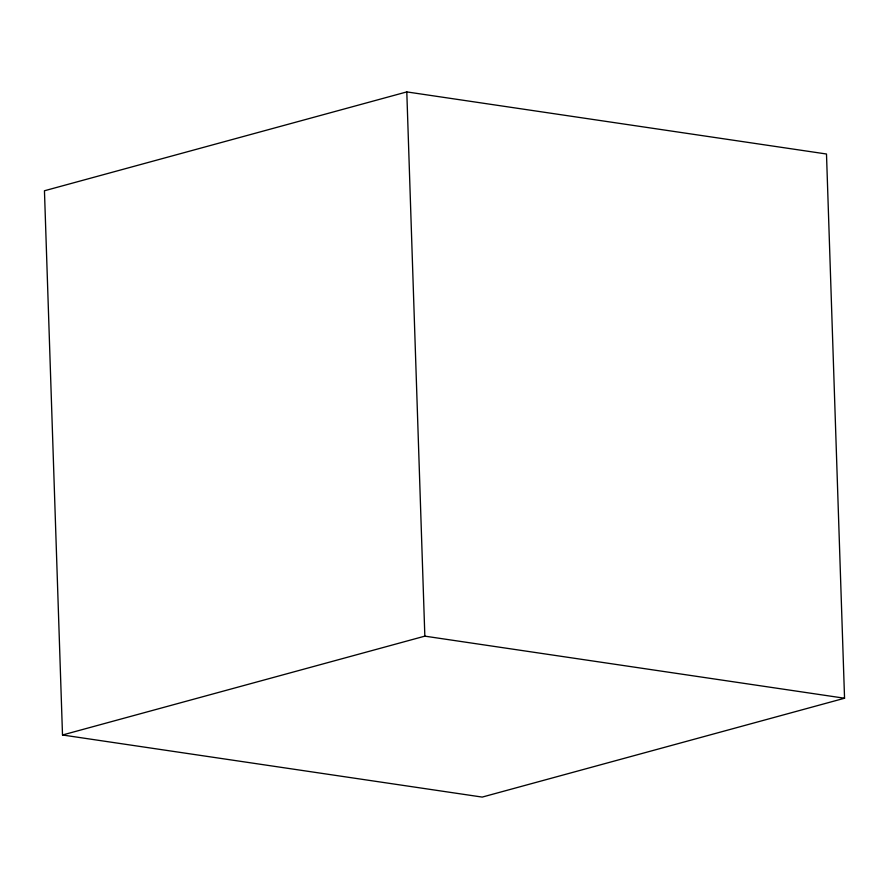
<?xml version="1.0" encoding="UTF-8"?>
<svg xmlns="http://www.w3.org/2000/svg" width="889" height="889" viewBox="0 0 889 889"><rect width="100%" height="100%" fill="white"/><g stroke="black" fill="none" stroke-linecap="round" stroke-linejoin="round"><path stroke-width="1.33" d="M406.795 91.911L44.45 190.768L62.508 734.992L482.205 797.089L844.55 698.232L826.492 154.008L406.795 91.911L424.842 636.146L62.508 734.992M424.842 636.146L844.55 698.232"/></g></svg>
